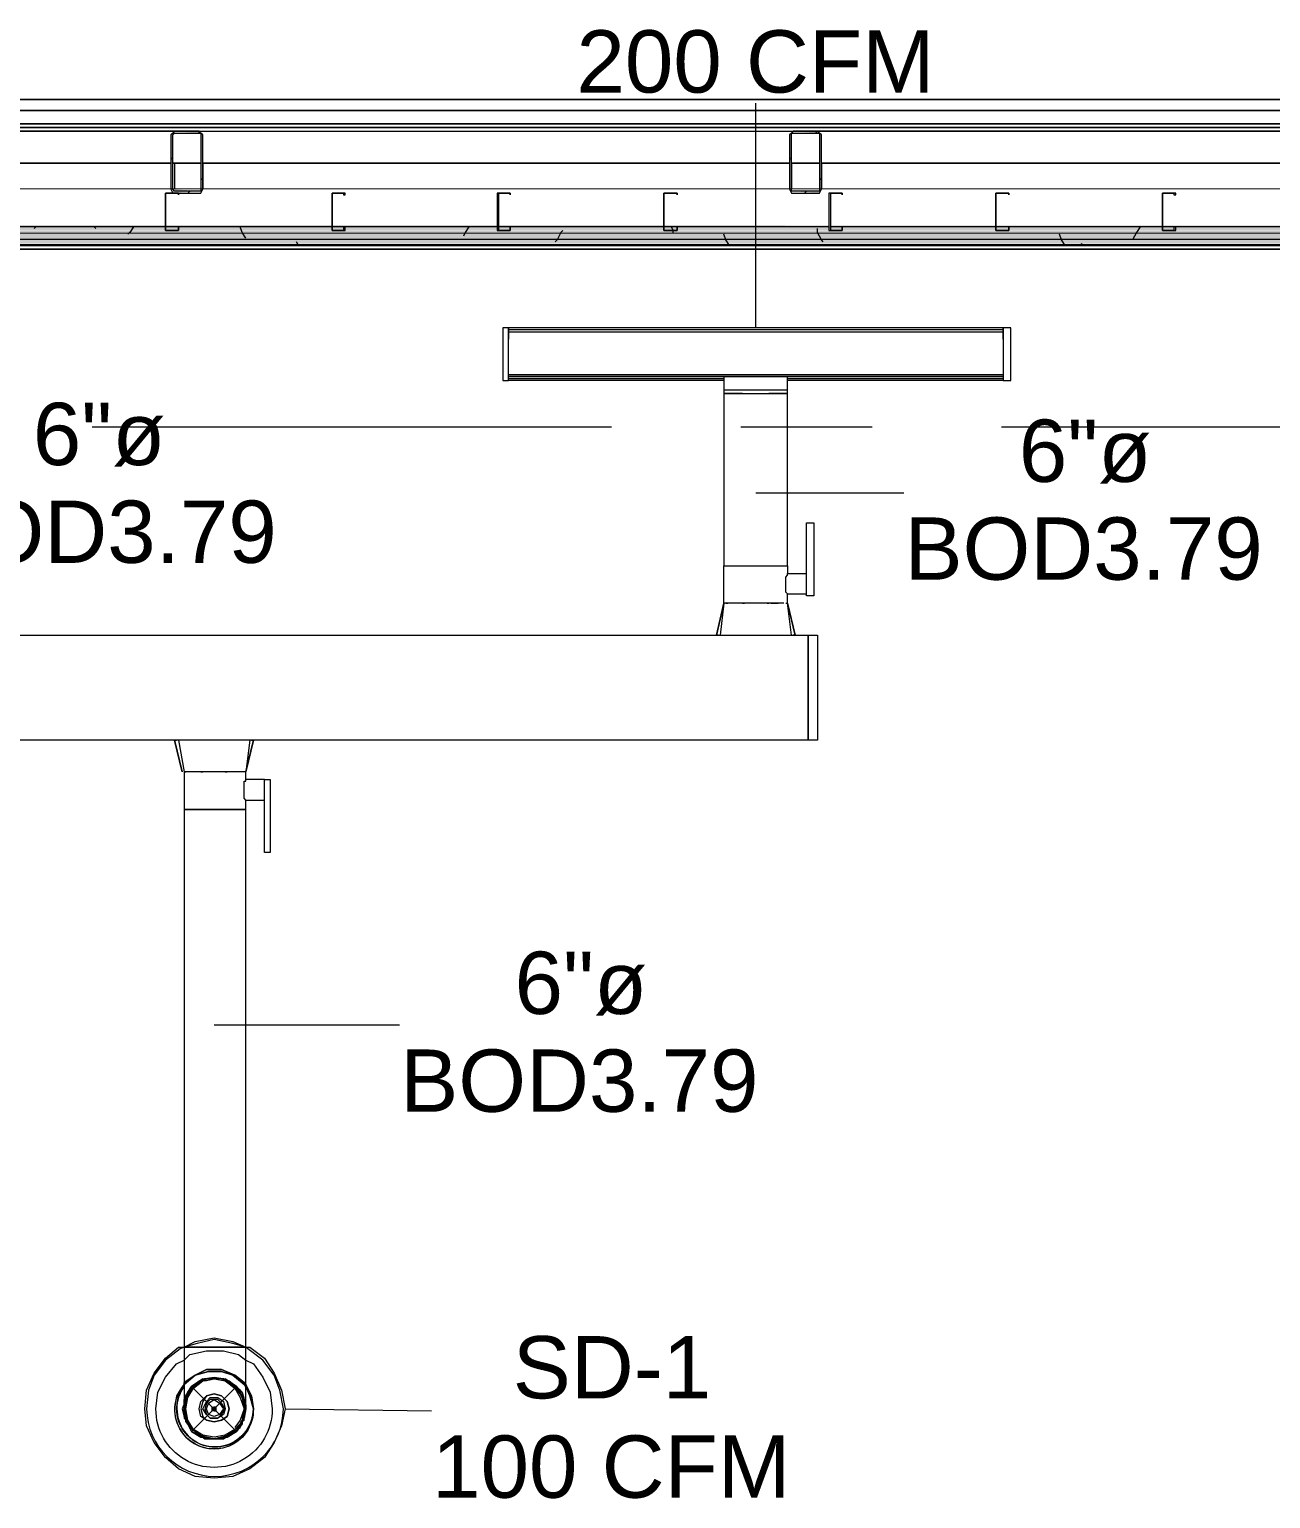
# Model space of a CAD drawing. Header units: metres. Extents: x 39 to 278, y -7 to 151.
# Drawn here: x 82.623 to 85.657, y 45.696 to 49.29 of the extents above; entities that cross this region are included whole.
import ezdxf

# ---------------------------------------------------------------- set-up
doc = ezdxf.new("R2010")
doc.units = ezdxf.units.M
doc.layers.add('HVAC - Ductos', color=5, linetype='Continuous', lineweight=50)
doc.layers.add('PDF_Geometry', color=7, linetype='Continuous', true_color=0xaaaaaa)
doc.layers.add('PDF_Solid Fills', color=7, linetype='Continuous', true_color=0xffffff)
doc.layers.add('PDF_Text', color=7, linetype='Continuous')
doc.styles.add('PDF Helvetica', font='')
doc.styles.get('PDF Helvetica').set_extended_font_data('Helvetica')

msp = doc.modelspace()

# ---------------------------------------------------------------- hatches: boundary and pattern name
at = {"layer": 'PDF_Solid Fills', "lineweight": 0, "transparency": 33554559}
h = msp.add_hatch(color=256, dxfattribs=at)
h.paths.add_polyline_path([(83.0466, 49.0318), (83.042, 49.0318), (83.042, 48.8943), (83.0466, 49.0311)])
h.paths.add_polyline_path([(83.042, 48.8943), (82.9778, 48.8989), (82.9733, 48.8989), (82.9733, 48.8897)])
h.paths.add_polyline_path([(83.0374, 49.0364), (83.0374, 49.041), (82.9733, 49.041)])
h.paths.add_polyline_path([(82.9733, 49.0318), (82.9687, 49.0318), (82.9687, 48.8989)])
h = msp.add_hatch(color=256, dxfattribs=at)
h.paths.add_polyline_path([(84.5545, 48.8943), (84.5591, 49.0318), (84.5545, 49.0318)])
h.paths.add_polyline_path([(84.4858, 48.8943), (84.5545, 48.8897), (84.5545, 48.8943)])
h.paths.add_polyline_path([(84.5499, 49.0364), (84.5499, 49.041), (84.4904, 49.041)])
h.paths.add_polyline_path([(84.4858, 49.0318), (84.4812, 49.0318), (84.4812, 48.8989)])
for points in [[(45.1878, 48.7981), (105.8441, 48.7981), (106.0827, 48.7935), (106.0827, 48.8073), (80.9245, 48.8118), (45.1878, 48.8118)], [(105.8441, 48.7797), (106.0811, 48.7752), (106.0827, 48.7752), (106.0827, 48.7935), (75.6353, 48.7981), (45.1878, 48.7981), (45.1878, 48.7797)], [(105.8441, 48.766), (106.0812, 48.7614), (106.0827, 48.7614), (106.0827, 48.7797), (45.1878, 48.7797), (45.1878, 48.766)]]:
    msp.add_hatch(color=256, dxfattribs=at).paths.add_polyline_path(points)

# ---------------------------------------------------------------- linework, layer by layer
at = {"layer": 'HVAC - Ductos', "lineweight": 0}
for points in [[(84.3987, 48.5597), (84.3987, 49.1097)], [(85.0037, 48.5368), (85.0037, 48.5597), (85.0037, 48.5551), (83.7937, 48.5551), (83.7937, 48.5597), (83.7937, 48.5368)], [(85.0037, 48.5597), (83.7937, 48.5597)], [(83.7937, 48.4864), (83.7937, 48.4955), (83.7937, 48.5047)], [(85.0037, 48.5047), (85.0037, 48.4955), (85.0037, 48.4864)], [(84.3208, 48.4314), (83.7937, 48.4314), (83.7937, 48.436), (83.7937, 48.4543), (83.7937, 48.4635)], [(83.7937, 48.4497), (83.7937, 48.4543), (83.7937, 48.4589)], [(85.0037, 48.4635), (85.0037, 48.4543), (85.0037, 48.436), (85.0037, 48.4314), (84.4766, 48.4314)], [(85.0037, 48.4589), (85.0037, 48.4543), (85.0037, 48.4497)], [(83.7937, 48.436), (84.3208, 48.436)], [(84.4766, 48.436), (85.0037, 48.436)], [(84.3208, 48.4085), (84.3254, 48.4085), (84.3437, 48.4085), (84.3712, 48.4085), (84.3987, 48.4085), (84.4308, 48.4085), (84.4537, 48.4085), (84.472, 48.4085), (84.4766, 48.4085)], [(84.3666, 48.3993), (84.362, 48.3993), (84.3437, 48.3993), (84.3346, 48.3993), (84.33, 48.3993), (84.3254, 48.3993), (84.3208, 48.3993), (84.3208, 47.9777), (84.3254, 47.9777), (84.3346, 47.9777), (84.3437, 47.9777), (84.362, 47.9777), (84.3804, 47.9777), (84.3987, 47.9777), (84.417, 47.9777), (84.4354, 47.9777), (84.4537, 47.9777), (84.4674, 47.9777), (84.472, 47.9777), (84.4766, 47.9777), (84.4766, 47.9593), (84.5224, 47.9593)], [(84.4674, 47.886), (84.4537, 47.886), (84.4354, 47.886), (84.417, 47.886), (84.3987, 47.886), (84.3804, 47.886), (84.362, 47.886), (84.3437, 47.886), (84.3346, 47.886), (84.33, 47.886), (84.3254, 47.886), (84.3208, 47.886), (84.3208, 47.9777), (84.3254, 47.9777), (84.3346, 47.9777), (84.3437, 47.9777), (84.362, 47.9777), (84.3804, 47.9777), (84.3987, 47.9777), (84.417, 47.9777), (84.4354, 47.9777), (84.4537, 47.9777), (84.4674, 47.9777), (84.472, 47.9777), (84.4766, 47.9777), (84.4766, 48.3993), (84.472, 48.3993), (84.4674, 48.3993), (84.4537, 48.3993), (84.4354, 48.3993), (84.4308, 48.3993)], [(84.3712, 48.3993), (84.3804, 48.3993), (84.3987, 48.3993), (84.417, 48.3993), (84.4262, 48.3993)], [(84.4354, 48.4085), (84.4354, 48.4085)], [(84.3987, 48.1564), (84.7608, 48.1564)], [(84.4766, 47.9089), (84.472, 47.9135), (84.472, 47.918), (84.472, 47.9272), (84.472, 47.9364), (84.472, 47.9455), (84.472, 47.9501), (84.4766, 47.9547), (84.4766, 47.9593)], [(84.472, 47.886), (84.4766, 47.886), (84.4766, 47.9089), (84.5224, 47.9089), (84.5224, 47.9135), (84.5224, 47.918), (84.5224, 47.9272), (84.5224, 47.9318), (84.5224, 47.9364), (84.5224, 47.9455), (84.5224, 47.9501), (84.5224, 47.9547)], [(84.3024, 47.8081), (84.3208, 47.886), (84.3024, 47.8081)], [(84.3208, 47.886), (84.3116, 47.8081), (84.3162, 47.8081), (84.3254, 47.8081)], [(84.4354, 47.8081), (84.4445, 47.8081), (84.4491, 47.8081), (84.4537, 47.8081), (84.472, 47.8081), (84.4858, 47.8081), (84.4766, 47.886)], [(84.33, 47.8081), (84.3437, 47.8081), (84.3483, 47.8081)], [(84.3529, 47.8081), (84.3574, 47.8081), (84.3666, 47.8081), (84.3804, 47.8081), (84.385, 47.8081), (84.3895, 47.8081), (84.4124, 47.8081)], [(84.417, 47.8081), (84.4216, 47.8081), (84.4308, 47.8081)], [(83.0008, 47.5514), (82.9916, 47.5514), (82.987, 47.5514), (82.9824, 47.5514), (82.9778, 47.5514), (82.9824, 47.5514), (82.9778, 47.5514), (82.9824, 47.5514)], [(82.9778, 47.5514), (82.9962, 47.4735), (82.9778, 47.5514)], [(82.987, 47.5514), (83.0008, 47.4735), (83.0054, 47.4735)], [(83.1658, 47.5514), (83.1703, 47.5514), (83.152, 47.4735), (83.1474, 47.4735), (83.1428, 47.4735), (83.1383, 47.4735), (83.1291, 47.4735), (83.1108, 47.4735), (83.0924, 47.4735), (83.0741, 47.4735), (83.0558, 47.4735), (83.0374, 47.4735), (83.0191, 47.4735), (83.01, 47.4735), (83.0008, 47.4735), (83.0008, 47.3818), (83.01, 47.3818), (83.0191, 47.3818), (83.0374, 47.3818), (83.0558, 47.3818), (83.0741, 47.3818), (83.0924, 47.3818), (83.1108, 47.3818), (83.1291, 47.3818), (83.1383, 47.3818), (83.1474, 47.3818), (83.152, 47.3818), (83.1474, 47.3818), (83.1383, 47.3818), (83.1291, 47.3818), (83.1108, 47.3818), (83.0924, 47.3818), (83.0741, 47.3818), (83.0558, 47.3818), (83.0374, 47.3818), (83.0191, 47.3818), (83.01, 47.3818), (83.0008, 47.3818), (83.0008, 46.0663), (83.01, 46.0663), (83.0191, 46.0663), (83.0374, 46.0663), (83.0558, 46.0663), (83.0741, 46.0663), (83.0924, 46.0663), (83.1108, 46.0663), (83.1291, 46.0663), (83.1383, 46.0663), (83.1474, 46.0663), (83.152, 46.0663), (83.152, 47.3818), (83.152, 47.4047), (83.1978, 47.4047), (83.1978, 47.4093), (83.1978, 47.4139), (83.1978, 47.4231), (83.1978, 47.4277), (83.1978, 47.4368), (83.1978, 47.4414), (83.1978, 47.4459), (83.1978, 47.4505), (83.1978, 47.4551), (83.152, 47.4551), (83.152, 47.4735), (83.1474, 47.4735)], [(83.0237, 47.5514), (83.0191, 47.5514), (83.0054, 47.5514)], [(83.0878, 47.5514), (83.0649, 47.5514), (83.0604, 47.5514), (83.0558, 47.5514), (83.042, 47.5514), (83.0328, 47.5514), (83.0283, 47.5514)], [(83.1612, 47.5514), (83.152, 47.4735), (83.1703, 47.5514), (83.1658, 47.5514), (83.1566, 47.5514), (83.1474, 47.5514), (83.1291, 47.5514), (83.12, 47.5514), (83.1062, 47.5514), (83.097, 47.5514), (83.0924, 47.5514)], [(83.12, 47.5514), (83.12, 47.5514)], [(83.0054, 47.4735), (83.0054, 47.4735)], [(83.0237, 47.4735), (83.0191, 47.4735)], [(83.0512, 47.4735), (83.0466, 47.4735), (83.042, 47.4735), (83.0466, 47.4735)], [(83.0787, 47.4735), (83.0741, 47.4735), (83.0695, 47.4735)], [(83.1291, 47.4735), (83.1246, 47.4735)], [(83.1428, 47.4735), (83.1383, 47.4735)], [(83.152, 47.4047), (83.1474, 47.4093), (83.1474, 47.4139), (83.1474, 47.4231), (83.1474, 47.4322), (83.1474, 47.4414), (83.1474, 47.4505), (83.152, 47.4505), (83.152, 47.4551)], [(83.0741, 46.8547), (83.5278, 46.8547)], [(83.152, 45.9197), (83.152, 45.9243), (83.152, 45.9426), (83.152, 45.9701), (83.152, 46.0068), (83.152, 46.0481), (83.152, 46.0663), (83.1474, 46.0663), (83.1383, 46.0663), (83.1291, 46.0663), (83.1108, 46.0663), (83.0924, 46.0663), (83.0741, 46.0663), (83.0558, 46.0663), (83.0374, 46.0663), (83.0191, 46.0663), (83.01, 46.0663), (83.0008, 46.0663), (83.0008, 46.0251), (83.0008, 45.9839), (83.0008, 45.9518), (83.0008, 45.9289), (83.0008, 45.9197)], [(83.0008, 46.0343), (83.0145, 46.0481), (83.0558, 46.0572), (83.097, 46.0572), (83.1337, 46.0481), (83.152, 46.0343)], [(83.0054, 45.8876), (83.0008, 45.9151), (83.0054, 45.8922), (83.0008, 45.9151), (83.0054, 45.9426), (83.0054, 45.9472), (83.0191, 45.9701), (83.0466, 45.9885), (83.0741, 45.993), (83.1016, 45.9885), (83.1291, 45.9701), (83.1016, 45.9885), (83.1062, 45.9839), (83.1246, 45.9701), (83.1428, 45.9472), (83.1474, 45.9426)], [(83.1016, 45.8463), (83.0741, 45.8418), (83.0558, 45.8418), (83.0374, 45.8509), (83.0191, 45.8601), (83.042, 45.8463), (83.0466, 45.8463), (83.0741, 45.8418), (83.0924, 45.8418), (83.1108, 45.8509), (83.0924, 45.8463), (83.0741, 45.8418), (83.0558, 45.8463), (83.0374, 45.8509), (83.0237, 45.8647), (83.01, 45.8785), (83.0054, 45.8968), (83.0008, 45.9151), (83.0008, 45.9243), (83.0008, 45.9381), (83.01, 45.9563), (83.0191, 45.9701), (83.0374, 45.9839), (83.0558, 45.9885), (83.0741, 45.993), (83.0924, 45.9885), (83.1108, 45.9839), (83.1291, 45.9701), (83.1428, 45.9563), (83.1474, 45.9381), (83.152, 45.9243), (83.152, 45.9151), (83.1428, 45.8876), (83.1291, 45.8601), (83.1016, 45.8463), (83.0741, 45.8418), (83.0512, 45.8463), (83.0741, 45.8418), (83.1016, 45.8463), (83.1062, 45.8463), (83.1291, 45.8601)], [(83.1474, 45.8968), (83.1474, 45.9151), (83.1474, 45.9335), (83.1383, 45.9518), (83.1246, 45.9701), (83.1108, 45.9793), (83.0924, 45.9885), (83.0741, 45.9885), (83.0558, 45.9885), (83.0374, 45.9793), (83.0237, 45.9701), (83.01, 45.9518), (83.0054, 45.9335), (83.0008, 45.9151), (83.0008, 45.8968), (83.0008, 45.8922)], [(83.1246, 45.8647), (83.1108, 45.8509), (83.1291, 45.8601), (83.1383, 45.8785), (83.1474, 45.8968), (83.152, 45.9151), (83.1474, 45.8922), (83.1474, 45.8968), (83.1383, 45.8785), (83.1246, 45.8647), (83.1016, 45.8509), (83.0741, 45.8463), (83.0466, 45.8509), (83.0237, 45.8647), (83.01, 45.8876), (83.0054, 45.9151), (83.01, 45.9426), (83.0237, 45.9655), (83.0466, 45.9839), (83.0741, 45.9885), (83.1016, 45.9839), (83.1246, 45.9655), (83.1383, 45.9426), (83.1474, 45.9151), (83.1383, 45.8876), (83.1246, 45.8693)], [(83.0466, 45.9885), (83.0191, 45.9701), (83.0054, 45.9472)], [(83.01, 45.9472), (83.0237, 45.9701), (83.042, 45.9839), (83.0466, 45.9885), (83.0741, 45.993), (83.1016, 45.9885)], [(83.0466, 45.9885), (83.0466, 45.9885)], [(83.0512, 45.9839), (83.0741, 45.9885), (83.1016, 45.9839)], [(83.1016, 45.9885), (83.1016, 45.9885)], [(83.0008, 45.9151), (83.0054, 45.9472), (83.0008, 45.9151)], [(83.0054, 45.9472), (83.0054, 45.9472)], [(83.1291, 45.9701), (83.1428, 45.9472)], [(83.1428, 45.9472), (83.1291, 45.9701)], [(83.1428, 45.9472), (83.1428, 45.9472)], [(83.1428, 45.9472), (83.152, 45.9151)], [(83.152, 45.9151), (83.1428, 45.9472)], [(83.1428, 45.9426), (83.1474, 45.9151), (83.1428, 45.8922)], [(83.0008, 45.9243), (82.9962, 45.9151), (83.0008, 45.8968)], [(83.1474, 45.8968), (83.152, 45.9151), (83.152, 45.9243)], [(83.152, 45.9151), (83.152, 45.9151)], [(83.2483, 45.9151), (83.6058, 45.9105)], [(83.0466, 45.8463), (83.0191, 45.8601), (83.01, 45.8785), (83.0008, 45.8968)], [(83.0008, 45.8922), (83.0054, 45.8876)], [(83.0466, 45.8463), (83.042, 45.8463), (83.0374, 45.8509), (83.0191, 45.8601), (83.01, 45.8785), (83.0054, 45.8831), (83.0054, 45.8876), (83.0054, 45.8922), (83.0054, 45.8876), (83.0054, 45.8831)], [(83.0191, 45.8601), (83.0054, 45.8876), (83.0054, 45.8831), (83.0191, 45.8647)], [(83.042, 45.8509), (83.0237, 45.8647), (83.01, 45.8831)], [(83.1474, 45.8876), (83.1474, 45.8922), (83.1428, 45.8876), (83.1428, 45.8831), (83.1428, 45.8785), (83.1291, 45.8601), (83.1108, 45.8509), (83.1062, 45.8463), (83.1016, 45.8463), (83.0924, 45.8418), (83.0741, 45.8418), (83.0558, 45.8418), (83.0466, 45.8463), (83.042, 45.8463)], [(83.1474, 45.8876), (83.1428, 45.8831), (83.1246, 45.8647), (83.1062, 45.8509)], [(83.1428, 45.8831), (83.1291, 45.8647)], [(83.1474, 45.8922), (83.1428, 45.8876), (83.1428, 45.8831)], [(83.1062, 45.8463), (83.1016, 45.8463)]]:
    msp.add_lwpolyline(points, dxfattribs=at)
for points in [[(83.78, 48.5597), (83.78, 48.4314), (83.7937, 48.4314), (83.7937, 48.5597)], [(85.0037, 48.4451), (83.7937, 48.4451), (83.7937, 48.5505), (85.0037, 48.5505), (85.0037, 48.4451), (85.0037, 48.4405), (83.7937, 48.4405), (83.7937, 48.4451)], [(83.7937, 48.5414), (83.7937, 48.5368), (83.7937, 48.5323), (83.7937, 48.5368)], [(85.022, 48.5597), (85.0037, 48.5597), (85.0037, 48.4314), (85.022, 48.4314)], [(85.0037, 48.5323), (85.0037, 48.5368), (85.0037, 48.5414), (85.0037, 48.5368)], [(84.3208, 48.4085), (84.3208, 48.3993), (84.33, 48.3993), (84.3437, 48.3993), (84.3712, 48.3993), (84.3987, 48.3993), (84.4262, 48.3993), (84.4537, 48.3993), (84.4674, 48.3993), (84.4766, 48.3993), (84.4766, 48.4085), (84.4766, 48.4405), (84.472, 48.4405), (84.4674, 48.4405), (84.4537, 48.4405), (84.4354, 48.4405), (84.417, 48.4405), (84.3987, 48.4405), (84.3804, 48.4405), (84.362, 48.4405), (84.3437, 48.4405), (84.3346, 48.4405), (84.3254, 48.4405), (84.3208, 48.4405)], [(84.5408, 47.9043), (84.5224, 47.9043), (84.5224, 48.0831), (84.5408, 48.0831)], [(84.33, 47.886), (84.3254, 47.886)], [(84.3712, 47.886), (84.3666, 47.886)], [(84.4308, 47.886), (84.4262, 47.886)], [(84.4537, 47.886), (84.4354, 47.886)], [(84.4904, 47.8081), (84.495, 47.8081), (84.4766, 47.886), (84.495, 47.8081)], [(80.9566, 47.8081), (84.527, 47.8081), (84.527, 47.5514), (80.9566, 47.5514)], [(84.3024, 47.8081), (84.307, 47.8081)], [(84.527, 47.5514), (84.527, 47.8081), (84.5499, 47.8081), (84.5499, 47.5514)], [(83.1016, 47.4735), (83.1062, 47.4735)], [(83.2116, 47.2764), (83.1978, 47.2764), (83.1978, 47.4551), (83.2116, 47.4551)], [(83.0283, 46.0801), (83.0741, 46.0893), (83.12, 46.0801), (83.152, 46.0663), (83.12, 46.0755), (83.0741, 46.0847), (83.0328, 46.0755), (83.0008, 46.0663)], [(83.0558, 46.0113), (83.0924, 46.0113), (83.1246, 45.9976), (83.1474, 45.9793), (83.152, 45.9747), (83.1474, 45.9793), (83.1246, 45.9976), (83.0924, 46.0113), (83.0558, 46.0113), (83.0283, 45.9976), (83.0008, 45.9793), (83.0008, 45.9747), (83.0283, 45.9976)], [(83.0008, 45.9747), (83.0008, 45.9701), (83.0008, 45.9747), (83.0008, 45.9793), (83.0283, 45.9976)], [(83.1474, 45.9747), (83.12, 45.9976), (83.0924, 46.0068), (83.0604, 46.0068), (83.0283, 45.9976), (83.0604, 46.0068), (83.0924, 46.0068), (83.12, 45.9976), (83.1474, 45.9747), (83.152, 45.9701)], [(83.1703, 45.9151), (83.1658, 45.9472), (83.152, 45.9747), (83.1658, 45.9472)], [(83.0924, 45.8876), (83.1062, 45.8968), (83.1108, 45.9151), (83.1062, 45.8968), (83.0924, 45.8876), (83.0741, 45.8831), (83.0558, 45.8876), (83.042, 45.8968), (83.0374, 45.9151), (83.042, 45.9335), (83.0558, 45.9472), (83.0741, 45.9518), (83.0924, 45.9472), (83.1062, 45.9335), (83.1108, 45.9151), (83.1062, 45.9335), (83.0924, 45.9472), (83.0741, 45.9518), (83.0558, 45.9472), (83.0466, 45.9335), (83.042, 45.9151), (83.0466, 45.8968), (83.0558, 45.8876), (83.0741, 45.8831)], [(83.0833, 45.8922), (83.0924, 45.9013), (83.1016, 45.9151), (83.097, 45.9013), (83.0833, 45.8922), (83.0649, 45.8922), (83.0558, 45.9013), (83.0466, 45.9151), (83.0558, 45.9335), (83.0649, 45.9426), (83.0833, 45.9426), (83.097, 45.9335), (83.1016, 45.9151), (83.0924, 45.9289), (83.0833, 45.9381), (83.0649, 45.9381), (83.0558, 45.9289), (83.0512, 45.9151), (83.0558, 45.9013), (83.0649, 45.8922)], [(83.0604, 45.9289), (83.0741, 45.9381), (83.0878, 45.9289), (83.097, 45.9151), (83.0878, 45.9013), (83.0741, 45.8968), (83.0604, 45.9013), (83.0558, 45.9151)], [(83.0741, 45.9197), (83.0695, 45.9151), (83.0695, 45.9197), (83.0787, 45.9197), (83.0787, 45.9151), (83.0787, 45.9197)], [(83.0787, 45.9105), (83.0787, 45.9151), (83.0787, 45.9105), (83.0695, 45.9105), (83.0695, 45.9151), (83.0741, 45.9105)]]:
    msp.add_lwpolyline(points, close=True, dxfattribs=at)
for points in [[(83.2437, 45.9151), (83.2346, 45.9609), (83.2208, 45.9976), (83.1933, 46.0343), (83.1566, 46.0618), (83.152, 46.0663), (83.1612, 46.0663), (83.1978, 46.0389), (83.2208, 46.0022), (83.2391, 45.9609), (83.2483, 45.9151), (83.2391, 45.8739), (83.2208, 45.8326), (83.1978, 45.7959), (83.1612, 45.7685), (83.12, 45.7501), (83.0741, 45.7455), (83.0283, 45.7501), (82.987, 45.7685), (82.955, 45.7959), (82.9274, 45.8326), (82.9091, 45.8739), (82.9045, 45.9151), (82.9091, 45.9609), (82.9274, 46.0022), (82.955, 46.0389), (82.987, 46.0663), (83.0008, 46.0663), (82.9916, 46.0618), (82.955, 46.0343), (82.9274, 45.9976), (82.9137, 45.9609), (82.9091, 45.9151, 0.986385)], [(83.0008, 45.9747), (82.9824, 45.9472), (82.9778, 45.9151, 1.018357), (83.1703, 45.9151), (83.1612, 45.9472), (83.152, 45.9701, -1.368411), (82.9824, 45.9151), (82.987, 45.9472), (83.0008, 45.9701, 1.368855), (83.1703, 45.9151, -1.444161)]]:
    msp.add_lwpolyline(points, format="xyb", close=True, dxfattribs=at)
msp.add_lwpolyline([(83.152, 46.0343), (83.1703, 46.0251), (83.1933, 45.993), (83.2116, 45.9563), (83.2162, 45.9151, -1.008105), (82.932, 45.9151), (82.9366, 45.9563), (82.955, 45.993), (82.9824, 46.0251), (83.0008, 46.0343)], format="xyb", dxfattribs=at)
at = {"layer": 'PDF_Geometry', "lineweight": 0}
for points in [[(89.1333, 49.1189), (87.6025, 49.1189), (86.0671, 49.1189), (84.5453, 49.1189), (83.0191, 49.1189), (81.4928, 49.1189), (79.9666, 49.1189), (78.4449, 49.1189), (76.9186, 49.1189), (78.4449, 49.1189), (79.9666, 49.1189), (81.4928, 49.1189), (83.0191, 49.1189), (84.5453, 49.1189), (86.0671, 49.1189), (87.6025, 49.1189), (89.1333, 49.1189)], [(83.0558, 49.1189), (82.9824, 49.1189)], [(84.582, 49.1189), (84.5042, 49.1189)], [(82.9778, 49.041), (81.5662, 49.041), (83.0191, 49.041), (84.5453, 49.041), (86.0029, 49.041), (84.5499, 49.041)], [(83.0374, 49.0364), (83.0374, 49.041)], [(83.0374, 49.041), (84.4904, 49.041)], [(84.5453, 49.0364), (84.5499, 49.041)], [(82.9687, 48.9723), (82.9733, 48.9769)], [(82.9778, 48.9631), (82.9778, 48.8989)], [(83.0466, 48.9631), (83.0466, 48.8989)], [(84.4812, 48.9723), (84.4858, 48.9769)], [(84.4858, 48.9631), (84.4858, 48.8989)], [(84.5591, 48.9631), (84.5591, 48.8989)], [(83.042, 48.9218), (83.0466, 48.9264)], [(84.5545, 48.9218), (84.5591, 48.9264)], [(45.1878, 48.9035), (106.0827, 48.8989)], [(83.01, 48.8897), (83.0145, 48.8943)], [(84.5179, 48.8897), (84.5224, 48.8943)], [(45.1878, 48.7981), (106.0827, 48.7889)], [(45.1878, 48.7797), (106.0827, 48.7751)], [(83.7662, 48.8073), (83.3628, 48.8073), (82.955, 48.8073), (82.5516, 48.8073), (82.1437, 48.8073), (81.7404, 48.8073)], [(84.5774, 48.8073), (84.1741, 48.8073), (83.7708, 48.8073)], [(86.6079, 48.8073), (86.2045, 48.8073), (85.7966, 48.8073), (85.3933, 48.8073), (84.9854, 48.8073), (84.582, 48.8073)], [(106.0827, 48.7614), (45.1878, 48.766)], [(73.9715, 48.7614), (85.9662, 48.7614)], [(85.9662, 48.7614), (73.9715, 48.7614)], [(84.0458, 48.3168), (82.7762, 48.3168)], [(84.6829, 48.3168), (84.362, 48.3168)], [(86.2687, 48.3168), (84.9991, 48.3168)]]:
    msp.add_lwpolyline(points, dxfattribs=at)
for points in [[(83.0191, 49.0914), (81.4928, 49.0914)], [(84.5453, 49.0914), (83.0191, 49.0914)], [(86.0671, 49.0914), (84.5453, 49.0914)], [(83.0191, 49.0593), (81.4928, 49.0593)], [(83.0191, 49.0501), (81.4928, 49.0501)], [(82.9687, 48.8989), (82.9733, 48.8897), (82.9778, 48.8897), (83.0374, 48.8897), (83.042, 48.8897), (83.0466, 48.8989), (83.0466, 49.0318), (83.042, 49.0364), (83.0374, 49.041), (82.9778, 49.041), (82.9733, 49.0364), (82.9687, 49.0318)], [(83.0374, 48.8943), (82.9778, 48.8943), (82.9733, 48.8989), (82.9733, 49.0318), (82.9778, 49.0364), (83.0374, 49.0364), (83.042, 49.0364), (83.042, 49.0318), (83.042, 48.8989), (83.042, 48.8943)], [(84.5453, 49.0593), (83.0191, 49.0593)], [(84.5453, 49.0501), (83.0191, 49.0501)], [(84.4812, 48.8989), (84.4858, 48.8897), (84.4904, 48.8897), (84.5499, 48.8897), (84.5545, 48.8897), (84.5591, 48.8989), (84.5591, 49.0318), (84.5545, 49.0364), (84.5499, 49.041), (84.4904, 49.041), (84.4858, 49.0364), (84.4812, 49.0318)], [(84.5499, 48.8943), (84.4904, 48.8943), (84.4858, 48.8943), (84.4858, 48.8989), (84.4858, 49.0318), (84.4858, 49.0364), (84.4904, 49.0364), (84.5499, 49.0364), (84.5545, 49.0364), (84.5545, 49.0318), (84.5545, 48.8989), (84.5545, 48.8943)], [(86.0671, 49.0593), (84.5453, 49.0593)], [(86.0671, 49.0501), (84.5453, 49.0501)], [(81.4241, 48.9631), (81.4928, 48.9631), (81.5708, 48.9631), (82.9687, 48.9631), (81.5708, 48.9631), (81.4928, 48.9631)], [(83.0191, 48.9631), (83.042, 48.9631), (83.0191, 48.9631), (82.9733, 48.9631)], [(83.0466, 48.9631), (84.4812, 48.9631)], [(84.5453, 48.9631), (84.5545, 48.9631), (84.5453, 48.9631), (84.4858, 48.9631)], [(84.5591, 48.9631), (85.9937, 48.9631)], [(82.987, 48.8897), (82.9596, 48.8897), (82.955, 48.8897), (82.955, 48.7981), (82.9596, 48.7981), (82.987, 48.7981), (82.987, 48.8073), (82.987, 48.7981), (82.9596, 48.7981), (82.955, 48.7981), (82.955, 48.8897), (82.9596, 48.8897), (82.987, 48.8897), (82.987, 48.8851)], [(83.395, 48.8897), (83.3628, 48.8897), (83.3628, 48.7981), (83.395, 48.7981), (83.395, 48.8073), (83.3904, 48.8073), (83.3904, 48.7981), (83.3628, 48.7981), (83.3628, 48.8897), (83.3904, 48.8897), (83.3904, 48.8851), (83.395, 48.8851)], [(83.7983, 48.8897), (83.7708, 48.8897), (83.7662, 48.8897), (83.7662, 48.7981), (83.7708, 48.7981), (83.7983, 48.7981), (83.7983, 48.8073), (83.7983, 48.7981), (83.7708, 48.7981), (83.7708, 48.8897), (83.7983, 48.8897), (83.7983, 48.8851)], [(84.2062, 48.8897), (84.1741, 48.8897), (84.1741, 48.7981), (84.2062, 48.7981), (84.2062, 48.8073), (84.2062, 48.7981), (84.1741, 48.7981), (84.1741, 48.8897), (84.2062, 48.8897), (84.2062, 48.8851)], [(84.6096, 48.8897), (84.582, 48.8897), (84.5774, 48.8897), (84.5774, 48.7981), (84.582, 48.7981), (84.6096, 48.7981), (84.6096, 48.8073), (84.6096, 48.7981), (84.582, 48.7981), (84.582, 48.8897), (84.6096, 48.8897), (84.6096, 48.8851)], [(85.0175, 48.8897), (84.9899, 48.8897), (84.9854, 48.8897), (84.9854, 48.7981), (84.9899, 48.7981), (85.0175, 48.7981), (85.0175, 48.8073), (85.0175, 48.7981), (84.9899, 48.7981), (84.9854, 48.7981), (84.9854, 48.8897), (84.9899, 48.8897), (85.0175, 48.8897), (85.0175, 48.8851)], [(85.4254, 48.8897), (85.3933, 48.8897), (85.3933, 48.7981), (85.4254, 48.7981), (85.4254, 48.8073), (85.4208, 48.8073), (85.4208, 48.7981), (85.3933, 48.7981), (85.3933, 48.8897), (85.4208, 48.8897), (85.4208, 48.8851), (85.4254, 48.8851)], [(73.9715, 48.7614), (85.9662, 48.7614)], [(73.9715, 48.7522), (85.9662, 48.7522)], [(73.9715, 48.7522), (85.9662, 48.7522)]]:
    msp.add_lwpolyline(points, close=True, dxfattribs=at)
at = {"layer": 'PDF_Geometry', "color": 254, "lineweight": 0, "true_color": 0xd2d2d2}
for points in [[(83.3904, 48.8897), (83.3904, 48.8897)], [(85.4025, 48.8897), (85.4025, 48.8897)], [(83.3628, 48.8577), (83.3628, 48.8622)], [(84.9854, 48.8531), (84.9854, 48.8531)], [(85.0175, 48.8851), (85.0175, 48.8851)], [(85.3933, 48.876), (85.3933, 48.8806)], [(82.955, 48.8347), (82.955, 48.8347)]]:
    msp.add_lwpolyline(points, dxfattribs=at)
at = {"layer": 'PDF_Geometry', "color": 254, "lineweight": 0, "true_color": 0xeaeaea}
for points in [[(82.6387, 48.8073), (82.6341, 48.8027)], [(82.7854, 48.8027), (82.7808, 48.8073)], [(82.877, 48.8073), (82.8678, 48.7935), (82.8633, 48.7889)], [(83.152, 48.7797), (83.1428, 48.7935), (83.1383, 48.8073)], [(83.6058, 48.8073), (83.6058, 48.8073)], [(83.6974, 48.8073), (83.6883, 48.7935), (83.6837, 48.7843)], [(83.9266, 48.7981), (83.922, 48.7935), (83.9129, 48.7751), (83.9083, 48.7706)], [(84.197, 48.7935), (84.197, 48.7981), (84.1924, 48.8073)], [(84.3346, 48.7614), (84.3254, 48.7751), (84.3208, 48.7889)], [(84.5637, 48.7706), (84.5591, 48.7751), (84.5499, 48.7935), (84.5499, 48.8027)], [(85.155, 48.7614), (85.1458, 48.7751), (85.1412, 48.7889)], [(85.3383, 48.8073), (85.3292, 48.7935), (85.32, 48.7751)], [(83.2804, 48.7614), (83.2758, 48.7706)], [(84.6875, 48.7614), (84.6875, 48.7614)], [(85.1962, 48.766), (85.1916, 48.7614)], [(85.32, 48.7751), (85.32, 48.7751)]]:
    msp.add_lwpolyline(points, dxfattribs=at)
at = {"layer": 'PDF_Geometry', "color": 8, "lineweight": 0, "true_color": 0x808080}
msp.add_lwpolyline([(83.1383, 45.9609), (83.097, 45.9885), (83.0512, 45.9885), (83.0145, 45.9609), (82.9962, 45.9151), (83.0145, 45.8693), (83.0512, 45.8418), (83.097, 45.8418), (83.1383, 45.8693), (83.152, 45.9151)], close=True, dxfattribs=at)
for points in [[(83.0191, 45.9701), (83.1291, 45.8601)], [(83.1291, 45.9701), (83.0191, 45.8601)]]:
    msp.add_lwpolyline(points, dxfattribs=at)

# ---------------------------------------------------------------- texts
at = {"layer": 'PDF_Text', "lineweight": 0, "char_height": 0.15247, "attachment_point": 4, "style": 'PDF Helvetica'}
for s, insert in [('200 CFM', (83.9602, 49.2106)), ('6"ø', (82.631, 48.2984)), ('6"ø', (85.0419, 48.2572)), ('BOD3.79', (82.3514, 48.0601)), ('BOD3.79', (84.7623, 48.0189)), ('6"ø', (83.8089, 46.9555)), ('BOD3.79', (83.5293, 46.7171)), ('SD-1', (83.8044, 46.0159)), ('100 CFM', (83.6073, 45.7729))]:
    msp.add_mtext(s, dxfattribs=dict(at, insert=insert))

doc.saveas('drawing.dxf')
